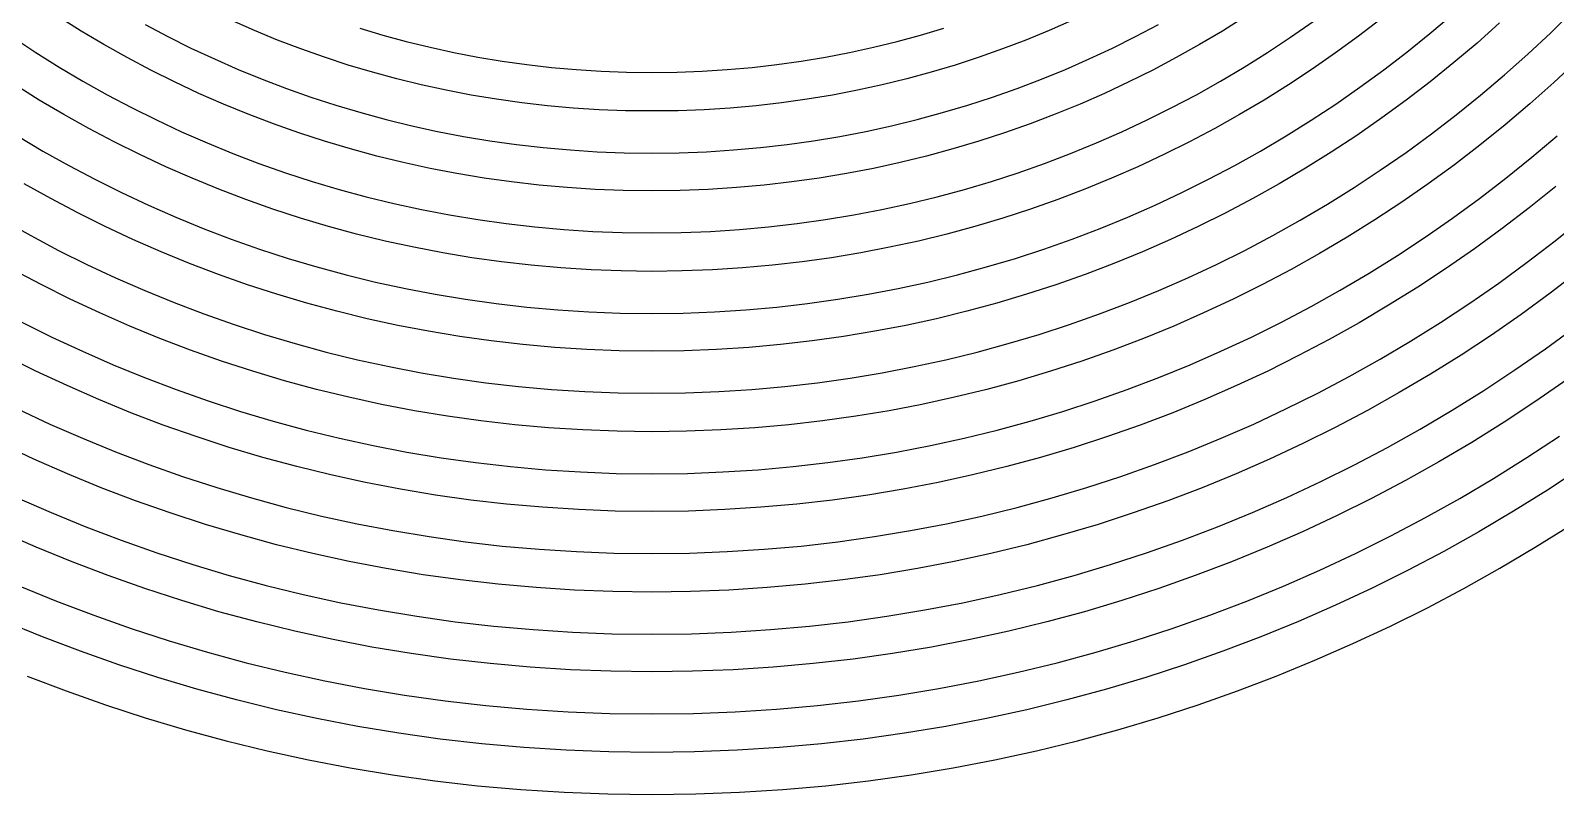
# Model space of a CAD drawing. Extents: x 0 to 82.9, y 0 to 81.
# Drawn here: x 27.66 to 63.88, y 0 to 18.15 of the extents above; entities that cross this region are included whole.
import ezdxf

# ---------------------------------------------------------------- set-up
doc = ezdxf.new("R2010")
doc.units = 0
doc.layers.get('0').update_dxf_attribs({"linetype": 'CONTINUOUS'})

msp = doc.modelspace()

# ---------------------------------------------------------------- linework, layer by layer
at = {"color": 0}
for p, q in [((60.8969, 18.073), (61.4303, 18.5236)), ((63.7702, 18.0923), (64.3019, 18.6118)), ((28.8589, 18.1322), (28.3242, 18.4671)), ((29.4032, 17.8098), (28.8589, 18.1322)), ((30.3802, 18.2879), (30.9218, 18.0027)), ((32.9778, 18.1446), (32.4376, 18.3817)), ((33.5249, 17.92), (32.9778, 18.1446)), ((35.4775, 18.1997), (36.0288, 18.0358)), ((48.799, 18.0358), (49.3504, 18.1997)), ((51.8502, 18.1446), (51.3031, 17.92)), ((52.3917, 18.3817), (51.8502, 18.1446)), ((53.9062, 18.0027), (54.4477, 18.2879)), ((55.9689, 18.1322), (55.4246, 17.8098)), ((56.5037, 18.4671), (55.9689, 18.1322)), ((57.5896, 17.9848), (58.1272, 18.3569)), ((59.7366, 18.4216), (59.2003, 18.0096)), ((62.5531, 18.3251), (62.0159, 17.8484)), ((27.2397, 17.9848), (27.7854, 17.6251)), ((29.9544, 17.5011), (29.4032, 17.8098)), ((30.9218, 18.0027), (31.4702, 17.7298)), ((34.0789, 17.7092), (33.5249, 17.92)), ((36.0288, 18.0358), (36.5855, 17.8842)), ((36.5855, 17.8842), (37.1479, 17.7478)), ((47.6814, 17.7478), (48.2438, 17.8842)), ((48.2438, 17.8842), (48.799, 18.0358)), ((51.3031, 17.92), (50.7488, 17.7092)), ((53.359, 17.7298), (53.9062, 18.0027)), ((55.4246, 17.8098), (54.8735, 17.5011)), ((57.0424, 17.6251), (57.5896, 17.9848)), ((59.2003, 18.0096), (58.6564, 17.6127)), ((60.3525, 17.6348), (60.8969, 18.073)), ((62.0159, 17.8484), (61.4659, 17.3826)), ((63.2259, 17.5865), (63.7702, 18.0923)), ((27.7854, 17.6251), (28.3407, 17.2779)), ((30.5153, 17.2062), (29.9544, 17.5011)), ((31.4702, 17.7298), (32.0256, 17.4694)), ((32.0256, 17.4694), (32.5892, 17.2227)), ((34.6397, 17.5107), (34.0789, 17.7092)), ((35.2061, 17.3261), (34.6397, 17.5107)), ((37.1479, 17.7478), (37.7141, 17.6237)), ((37.7141, 17.6237), (38.2859, 17.5135)), ((38.2859, 17.5135), (38.8634, 17.4184)), ((38.8634, 17.4184), (39.4448, 17.3371)), ((45.3842, 17.3371), (45.9659, 17.4184)), ((45.9659, 17.4184), (46.5434, 17.5135)), ((46.5434, 17.5135), (47.1152, 17.6237)), ((47.1152, 17.6237), (47.6814, 17.7478)), ((50.1883, 17.5107), (49.6217, 17.3261)), ((50.7488, 17.7092), (50.1883, 17.5107)), ((52.2386, 17.2227), (52.8024, 17.4694)), ((52.8024, 17.4694), (53.359, 17.7298)), ((54.8735, 17.5011), (54.314, 17.2062)), ((56.4871, 17.2779), (57.0424, 17.6251)), ((58.6564, 17.6127), (58.0993, 17.2268)), ((59.7987, 17.2089), (60.3525, 17.6348)), ((62.6692, 17.0918), (63.2259, 17.5865)), ((64.4013, 17.4308), (63.8404, 16.9099)), ((28.3407, 17.2779), (28.9057, 16.943)), ((31.083, 16.9237), (30.5153, 17.2062)), ((32.5892, 17.2227), (33.1584, 16.9898)), ((35.7794, 17.1566), (35.2061, 17.3261)), ((36.3569, 16.9995), (35.7794, 17.1566)), ((39.4448, 17.3371), (40.0308, 17.2696)), ((40.0308, 17.2696), (40.6206, 17.2172)), ((40.6206, 17.2172), (41.2143, 17.1786)), ((41.2143, 17.1786), (41.8123, 17.1566)), ((41.8123, 17.1566), (42.4145, 17.1483)), ((42.4145, 17.1483), (43.017, 17.1566)), ((43.017, 17.1566), (43.615, 17.1786)), ((43.615, 17.1786), (44.2073, 17.2172)), ((44.2073, 17.2172), (44.7985, 17.2696)), ((44.7985, 17.2696), (45.3842, 17.3371)), ((49.0499, 17.1566), (48.471, 16.9995)), ((49.6217, 17.3261), (49.0499, 17.1566)), ((51.6696, 16.9898), (52.2386, 17.2227)), ((54.314, 17.2062), (53.7464, 16.9237)), ((55.9223, 16.943), (56.4871, 17.2779)), ((58.0993, 17.2268), (57.5359, 16.8548)), ((59.2335, 16.7969), (59.7987, 17.2089)), ((61.4659, 17.3826), (60.9053, 16.9306)), ((62.1012, 16.6122), (62.6692, 17.0918)), ((27.8681, 16.4951), (27.2934, 16.8548)), ((28.9057, 16.943), (29.479, 16.6219)), ((31.6577, 16.6536), (31.083, 16.9237)), ((33.1584, 16.9898), (33.7358, 16.7694)), ((33.7358, 16.7694), (34.3201, 16.564)), ((36.9411, 16.8561), (36.3569, 16.9995)), ((37.5296, 16.728), (36.9411, 16.8561)), ((38.1233, 16.6136), (37.5296, 16.728)), ((47.2983, 16.728), (46.7046, 16.6136)), ((47.8868, 16.8561), (47.2983, 16.728)), ((48.471, 16.9995), (47.8868, 16.8561)), ((50.5093, 16.564), (51.0921, 16.7694)), ((51.0921, 16.7694), (51.6696, 16.9898)), ((53.7464, 16.9237), (53.1703, 16.6536)), ((55.3501, 16.6219), (55.9223, 16.943)), ((57.5359, 16.8548), (56.9613, 16.4951)), ((58.6588, 16.3973), (59.2335, 16.7969)), ((60.9053, 16.9306), (60.3331, 16.4924)), ((63.8404, 16.9099), (63.2686, 16.4014)), ((28.451, 16.1506), (27.8681, 16.4951)), ((29.479, 16.6219), (30.0605, 16.316)), ((30.0605, 16.316), (30.6503, 16.0225)), ((32.2419, 16.3987), (31.6577, 16.6536)), ((32.8318, 16.1575), (32.2419, 16.3987)), ((34.3201, 16.564), (34.9098, 16.3725)), ((34.9098, 16.3725), (35.5053, 16.1947)), ((38.7244, 16.5144), (38.1233, 16.6136)), ((39.3277, 16.429), (38.7244, 16.5144)), ((39.9369, 16.3601), (39.3277, 16.429)), ((40.55, 16.305), (39.9369, 16.3601)), ((41.1674, 16.265), (40.55, 16.305)), ((44.2793, 16.305), (43.6619, 16.265)), ((44.8924, 16.3601), (44.2793, 16.305)), ((45.5002, 16.429), (44.8924, 16.3601)), ((46.1049, 16.5144), (45.5002, 16.429)), ((46.7046, 16.6136), (46.1049, 16.5144)), ((49.3226, 16.1947), (49.9195, 16.3725)), ((49.9195, 16.3725), (50.5093, 16.564)), ((52.5872, 16.3987), (51.9977, 16.1575)), ((53.1703, 16.6536), (52.5872, 16.3987)), ((54.1789, 16.0225), (54.7688, 16.316)), ((54.7688, 16.316), (55.3501, 16.6219)), ((56.9613, 16.4951), (56.3781, 16.1506)), ((58.0732, 16.0128), (58.6588, 16.3973)), ((60.3331, 16.4924), (59.7517, 16.0679)), ((61.5227, 16.1451), (62.1012, 16.6122)), ((63.2686, 16.4014), (62.683, 15.9067)), ((29.0435, 15.8185), (28.451, 16.1506)), ((30.6503, 16.0225), (31.247, 15.7427)), ((33.4284, 15.9287), (32.8318, 16.1575)), ((35.5053, 16.1947), (36.1075, 16.0307)), ((36.1075, 16.0307), (36.715, 15.8819)), ((41.789, 16.2416), (41.1674, 16.265)), ((42.4145, 16.2347), (41.789, 16.2416)), ((43.0403, 16.2416), (42.4145, 16.2347)), ((43.6619, 16.265), (43.0403, 16.2416)), ((48.1129, 15.8819), (48.7204, 16.0307)), ((48.7204, 16.0307), (49.3226, 16.1947)), ((51.9977, 16.1575), (51.3994, 15.9287)), ((53.5809, 15.7427), (54.1789, 16.0225)), ((56.3781, 16.1506), (55.7858, 15.8185)), ((57.4795, 15.6407), (58.0732, 16.0128)), ((59.7517, 16.0679), (59.1577, 15.6559)), ((60.9314, 15.6917), (61.5227, 16.1451)), ((27.3499, 15.6407), (27.9535, 15.2824)), ((29.6443, 15.5015), (29.0435, 15.8185)), ((31.247, 15.7427), (31.852, 15.4767)), ((34.0334, 15.7165), (33.4284, 15.9287)), ((34.6439, 15.5181), (34.0334, 15.7165)), ((36.715, 15.8819), (37.3281, 15.7482)), ((37.3281, 15.7482), (37.9469, 15.6297)), ((37.9469, 15.6297), (38.5713, 15.5263)), ((46.2566, 15.5263), (46.881, 15.6297)), ((46.881, 15.6297), (47.4998, 15.7482)), ((47.4998, 15.7482), (48.1129, 15.8819)), ((50.7958, 15.7165), (50.1855, 15.5181)), ((51.3994, 15.9287), (50.7958, 15.7165)), ((52.9759, 15.4767), (53.5809, 15.7427)), ((55.7858, 15.8185), (55.185, 15.5015)), ((56.8745, 15.2824), (57.4795, 15.6407)), ((59.1577, 15.6559), (58.5555, 15.259)), ((60.3306, 15.2521), (60.9314, 15.6917)), ((62.683, 15.9067), (62.0861, 15.4258)), ((63.318, 15.135), (63.9216, 15.6463)), ((27.9535, 15.2824), (28.5667, 14.9393)), ((30.2534, 15.1984), (29.6443, 15.5015)), ((31.852, 15.4767), (32.4652, 15.226)), ((32.4652, 15.226), (33.0853, 14.9903)), ((35.2612, 15.3334), (34.6439, 15.5181)), ((35.8842, 15.1639), (35.2612, 15.3334)), ((38.5713, 15.5263), (39.201, 15.4382)), ((39.201, 15.4382), (39.835, 15.3651)), ((39.835, 15.3651), (40.4731, 15.3086)), ((40.4731, 15.3086), (41.1166, 15.2673)), ((41.1166, 15.2673), (41.7629, 15.2425)), ((41.7629, 15.2425), (42.4145, 15.2342)), ((42.4145, 15.2342), (43.065, 15.2425)), ((43.065, 15.2425), (43.7127, 15.2673)), ((43.7127, 15.2673), (44.3548, 15.3086)), ((44.3548, 15.3086), (44.9943, 15.3651)), ((44.9943, 15.3651), (45.6283, 15.4382)), ((45.6283, 15.4382), (46.2566, 15.5263)), ((49.5681, 15.3334), (48.9437, 15.1639)), ((50.1855, 15.5181), (49.5681, 15.3334)), ((51.7426, 14.9903), (52.3628, 15.226)), ((52.3628, 15.226), (52.9759, 15.4767)), ((55.185, 15.5015), (54.5744, 15.1984)), ((56.261, 14.9393), (56.8745, 15.2824)), ((58.5555, 15.259), (57.9423, 14.8759)), ((59.7172, 14.8277), (60.3306, 15.2521)), ((62.0861, 15.4258), (61.4786, 14.9586)), ((28.5667, 14.9393), (29.1896, 14.6113)), ((30.8708, 14.909), (30.2534, 15.1984)), ((31.4964, 14.6348), (30.8708, 14.909)), ((33.0853, 14.9903), (33.7123, 14.7684)), ((36.5139, 15.011), (35.8842, 15.1639)), ((37.1493, 14.8718), (36.5139, 15.011)), ((37.7885, 14.7491), (37.1493, 14.8718)), ((47.68, 14.8718), (47.0394, 14.7491)), ((48.314, 15.011), (47.68, 14.8718)), ((48.9437, 15.1639), (48.314, 15.011)), ((51.1157, 14.7684), (51.7426, 14.9903)), ((53.957, 14.909), (53.3315, 14.6348)), ((54.5744, 15.1984), (53.957, 14.909)), ((55.6398, 14.6113), (56.261, 14.9393)), ((57.9423, 14.8759), (57.3193, 14.5066)), ((61.4786, 14.9586), (60.8584, 14.5066)), ((62.7034, 14.6403), (63.318, 15.135)), ((28.1409, 14.1538), (27.5084, 14.5066)), ((29.1896, 14.6113), (29.8207, 14.2971)), ((32.1303, 14.3757), (31.4964, 14.6348)), ((33.7123, 14.7684), (34.3462, 14.5631)), ((34.3462, 14.5631), (34.987, 14.3716)), ((38.4348, 14.6417), (37.7885, 14.7491)), ((39.0867, 14.5493), (38.4348, 14.6417)), ((39.7425, 14.4749), (39.0867, 14.5493)), ((45.7412, 14.5493), (45.0854, 14.4749)), ((46.3931, 14.6417), (45.7412, 14.5493)), ((47.0394, 14.7491), (46.3931, 14.6417)), ((49.8408, 14.3716), (50.4818, 14.5631)), ((50.4818, 14.5631), (51.1157, 14.7684)), ((53.3315, 14.6348), (52.699, 14.3757)), ((55.0086, 14.2971), (55.6398, 14.6113)), ((57.3193, 14.5066), (56.6872, 14.1538)), ((59.0945, 14.417), (59.7172, 14.8277)), ((60.8584, 14.5066), (60.2287, 14.0698)), ((62.0765, 14.1593), (62.7034, 14.6403)), ((28.7831, 13.8148), (28.1409, 14.1538)), ((29.8207, 14.2971), (30.4602, 13.9981)), ((32.7711, 14.1318), (32.1303, 14.3757)), ((33.4188, 13.903), (32.7711, 14.1318)), ((34.987, 14.3716), (35.6348, 14.1966)), ((35.6348, 14.1966), (36.2878, 14.0367)), ((40.404, 14.4157), (39.7425, 14.4749)), ((41.0697, 14.3729), (40.404, 14.4157)), ((41.7393, 14.3481), (41.0697, 14.3729)), ((42.4145, 14.3399), (41.7393, 14.3481)), ((43.0886, 14.3481), (42.4145, 14.3399)), ((43.7582, 14.3729), (43.0886, 14.3481)), ((44.4239, 14.4157), (43.7582, 14.3729)), ((45.0854, 14.4749), (44.4239, 14.4157)), ((48.5401, 14.0367), (49.1931, 14.1966)), ((49.1931, 14.1966), (49.8408, 14.3716)), ((52.0566, 14.1318), (51.4092, 13.903)), ((52.699, 14.3757), (52.0566, 14.1318)), ((54.3676, 13.9981), (55.0086, 14.2971)), ((56.6872, 14.1538), (56.0462, 13.8148)), ((58.4606, 14.0202), (59.0945, 14.417)), ((61.437, 13.6922), (62.0765, 14.1593)), ((63.8874, 14.4446), (63.2548, 13.9361)), ((29.4335, 13.491), (28.7831, 13.8148)), ((30.4602, 13.9981), (31.1078, 13.7142)), ((34.0747, 13.6894), (33.4188, 13.903)), ((36.2878, 14.0367), (36.9464, 13.892)), ((36.9464, 13.892), (37.6121, 13.7652)), ((37.6121, 13.7652), (38.2834, 13.6536)), ((46.5448, 13.6536), (47.2158, 13.7652)), ((47.2158, 13.7652), (47.8815, 13.892)), ((47.8815, 13.892), (48.5401, 14.0367)), ((51.4092, 13.903), (50.7531, 13.6894)), ((53.7199, 13.7142), (54.3676, 13.9981)), ((56.0462, 13.8148), (55.3956, 13.491)), ((57.8171, 13.6398), (58.4606, 14.0202)), ((60.2287, 14.0698), (59.5863, 13.6467)), ((63.2548, 13.9361), (62.611, 13.4414)), ((27.0123, 13.6398), (27.6641, 13.2746)), ((30.0922, 13.1823), (29.4335, 13.491)), ((31.1078, 13.7142), (31.7638, 13.4455)), ((31.7638, 13.4455), (32.428, 13.1933)), ((34.7376, 13.4924), (34.0747, 13.6894)), ((35.4058, 13.3105), (34.7376, 13.4924)), ((38.2834, 13.6536), (38.9601, 13.5585)), ((38.9601, 13.5585), (39.6406, 13.48)), ((39.6406, 13.48), (40.3267, 13.4193)), ((40.3267, 13.4193), (41.0185, 13.3753)), ((43.8108, 13.3753), (44.5012, 13.4193)), ((44.5012, 13.4193), (45.1873, 13.48)), ((45.1873, 13.48), (45.8682, 13.5585)), ((45.8682, 13.5585), (46.5448, 13.6536)), ((50.0916, 13.4924), (49.422, 13.3105)), ((50.7531, 13.6894), (50.0916, 13.4924)), ((52.4013, 13.1933), (53.0641, 13.4455)), ((53.0641, 13.4455), (53.7199, 13.7142)), ((55.3956, 13.491), (54.7356, 13.1823)), ((57.1638, 13.2746), (57.8171, 13.6398)), ((59.5863, 13.6467), (58.9347, 13.2388)), ((60.7868, 13.2402), (61.437, 13.6922)), ((62.611, 13.4414), (61.9538, 12.9618)), ((63.8722, 13.1492), (64.5223, 13.6743)), ((27.6641, 13.2746), (28.327, 12.9246)), ((30.7606, 12.8902), (30.0922, 13.1823)), ((32.428, 13.1933), (33.0991, 12.9563)), ((36.0811, 13.1451), (35.4058, 13.3105)), ((36.7633, 12.9977), (36.0811, 13.1451)), ((41.0185, 13.3753), (41.7146, 13.349)), ((41.7146, 13.349), (42.4145, 13.3394)), ((42.4145, 13.3394), (43.1147, 13.349)), ((43.1147, 13.349), (43.8108, 13.3753)), ((48.7468, 13.1451), (48.0646, 12.9977)), ((49.422, 13.3105), (48.7468, 13.1451)), ((51.7303, 12.9563), (52.4013, 13.1933)), ((54.7356, 13.1823), (54.0688, 12.8902)), ((56.5009, 12.9246), (57.1638, 13.2746)), ((58.9347, 13.2388), (58.2718, 12.8475)), ((60.1253, 12.8047), (60.7868, 13.2402)), ((63.2093, 12.6407), (63.8722, 13.1492)), ((28.327, 12.9246), (28.9994, 12.5898)), ((31.4358, 12.6132), (30.7606, 12.8902)), ((33.0991, 12.9563), (33.7771, 12.7345)), ((33.7771, 12.7345), (34.4634, 12.5305)), ((37.4509, 12.8654), (36.7633, 12.9977)), ((38.1441, 12.7496), (37.4509, 12.8654)), ((38.844, 12.6518), (38.1441, 12.7496)), ((46.6838, 12.7496), (45.9853, 12.6518)), ((47.3784, 12.8654), (46.6838, 12.7496)), ((48.0646, 12.9977), (47.3784, 12.8654)), ((50.3647, 12.5305), (51.0508, 12.7345)), ((51.0508, 12.7345), (51.7303, 12.9563)), ((54.0688, 12.8902), (53.3922, 12.6132)), ((55.8285, 12.5898), (56.5009, 12.9246)), ((58.2718, 12.8475), (57.5991, 12.4713)), ((59.4512, 12.3844), (60.1253, 12.8047)), ((61.9538, 12.9618), (61.287, 12.4988)), ((27.9122, 12.1102), (27.2287, 12.4713)), ((28.9994, 12.5898), (29.6816, 12.2714)), ((32.1207, 12.3527), (31.4358, 12.6132)), ((32.8125, 12.1074), (32.1207, 12.3527)), ((34.4634, 12.5305), (35.1565, 12.3431)), ((35.1565, 12.3431), (35.8567, 12.1722)), ((39.5482, 12.5705), (38.844, 12.6518)), ((40.2565, 12.5071), (39.5482, 12.5705)), ((40.972, 12.4616), (40.2565, 12.5071)), ((41.6913, 12.434), (40.972, 12.4616)), ((42.4145, 12.4258), (41.6913, 12.434)), ((43.138, 12.434), (42.4145, 12.4258)), ((43.8559, 12.4616), (43.138, 12.434)), ((44.5714, 12.5071), (43.8559, 12.4616)), ((45.2808, 12.5705), (44.5714, 12.5071)), ((45.9853, 12.6518), (45.2808, 12.5705)), ((48.9726, 12.1722), (49.6729, 12.3431)), ((49.6729, 12.3431), (50.3647, 12.5305)), ((52.7071, 12.3527), (52.0153, 12.1074)), ((53.3922, 12.6132), (52.7071, 12.3527)), ((55.1462, 12.2714), (55.8285, 12.5898)), ((57.5991, 12.4713), (56.9172, 12.1102)), ((58.7692, 11.9793), (59.4512, 12.3844)), ((61.287, 12.4988), (60.6062, 12.051)), ((62.5327, 12.1474), (63.2093, 12.6407)), ((64.4356, 12.4299), (63.7551, 11.9076)), ((28.6039, 11.7657), (27.9122, 12.1102)), ((29.6816, 12.2714), (30.372, 11.9683)), ((30.372, 11.9683), (31.0706, 11.683)), ((33.5125, 11.8801), (32.8125, 12.1074)), ((35.8567, 12.1722), (36.5622, 12.0179)), ((36.5622, 12.0179), (37.2745, 11.8814)), ((47.5548, 11.8814), (48.2656, 12.0179)), ((48.2656, 12.0179), (48.9726, 12.1722)), ((52.0153, 12.1074), (51.3168, 11.8801)), ((53.7587, 11.683), (54.4572, 11.9683)), ((54.4572, 11.9683), (55.1462, 12.2714)), ((56.9172, 12.1102), (56.224, 11.7657)), ((58.0746, 11.5921), (58.7692, 11.9793)), ((60.6062, 12.051), (59.9158, 11.6196)), ((61.8451, 11.6692), (62.5327, 12.1474)), ((29.3054, 11.4377), (28.6039, 11.7657)), ((31.0706, 11.683), (31.7776, 11.4129)), ((34.2194, 11.6692), (33.5125, 11.8801)), ((34.9333, 11.4763), (34.2194, 11.6692)), ((37.2745, 11.8814), (37.9924, 11.7615)), ((37.9924, 11.7615), (38.716, 11.6596)), ((38.716, 11.6596), (39.4462, 11.5755)), ((45.3831, 11.5755), (46.1119, 11.6596)), ((46.1119, 11.6596), (46.8369, 11.7615)), ((46.8369, 11.7615), (47.5548, 11.8814)), ((50.6099, 11.6692), (49.8962, 11.4763)), ((51.3168, 11.8801), (50.6099, 11.6692)), ((53.0518, 11.4129), (53.7587, 11.683)), ((56.224, 11.7657), (55.5226, 11.4377)), ((57.3719, 11.22), (58.0746, 11.5921)), ((59.9158, 11.6196), (59.2145, 11.2034)), ((61.1449, 11.2089), (61.8451, 11.6692)), ((63.7551, 11.9076), (63.0618, 11.4019)), ((30.0164, 11.1263), (29.3054, 11.4377)), ((31.7776, 11.4129), (32.4928, 11.1607)), ((35.6538, 11.2999), (34.9333, 11.4763)), ((36.3816, 11.1414), (35.6538, 11.2999)), ((39.4462, 11.5755), (40.1807, 11.5108)), ((40.1807, 11.5108), (40.9208, 11.4639)), ((40.9208, 11.4639), (41.6648, 11.435)), ((41.6648, 11.435), (42.4145, 11.4253)), ((42.4145, 11.4253), (43.1641, 11.435)), ((43.1641, 11.435), (43.9085, 11.4639)), ((43.9085, 11.4639), (44.6483, 11.5108)), ((44.6483, 11.5108), (45.3831, 11.5755)), ((49.174, 11.2999), (48.4463, 11.1414)), ((49.8962, 11.4763), (49.174, 11.2999)), ((52.3363, 11.1607), (53.0518, 11.4129)), ((55.5226, 11.4377), (54.8128, 11.1263)), ((63.0618, 11.4019), (62.3563, 10.9127)), ((27.4574, 11.22), (28.1699, 10.8645)), ((30.7344, 10.8314), (30.0164, 11.1263)), ((32.4928, 11.1607), (33.2148, 10.9265)), ((33.2148, 10.9265), (33.9452, 10.7087)), ((37.1161, 11.0009), (36.3816, 11.1414)), ((37.8562, 10.8768), (37.1161, 11.0009)), ((38.6031, 10.7721), (37.8562, 10.8768)), ((46.9717, 10.8768), (46.2262, 10.7721)), ((47.7118, 11.0009), (46.9717, 10.8768)), ((48.4463, 11.1414), (47.7118, 11.0009)), ((50.8825, 10.7087), (51.6132, 10.9265)), ((51.6132, 10.9265), (52.3363, 11.1607)), ((54.8128, 11.1263), (54.0935, 10.8314)), ((56.6579, 10.8645), (57.3719, 11.22)), ((59.2145, 11.2034), (58.5004, 10.8052)), ((60.434, 10.7638), (61.1449, 11.2089)), ((62.3563, 10.9127), (61.6384, 10.4386)), ((63.6404, 10.5875), (64.3544, 11.107)), ((28.1699, 10.8645), (28.8947, 10.5268)), ((28.8947, 10.5268), (29.6265, 10.2058)), ((31.4634, 10.5544), (30.7344, 10.8314)), ((32.1992, 10.2953), (31.4634, 10.5544)), ((33.9452, 10.7087), (34.6838, 10.5076)), ((34.6838, 10.5076), (35.4295, 10.3256)), ((39.3541, 10.6853), (38.6031, 10.7721)), ((40.1119, 10.6192), (39.3541, 10.6853)), ((40.8739, 10.5709), (40.1119, 10.6192)), ((41.6415, 10.5406), (40.8739, 10.5709)), ((42.4145, 10.531), (41.6415, 10.5406)), ((43.1863, 10.5406), (42.4145, 10.531)), ((43.954, 10.5709), (43.1863, 10.5406)), ((44.7174, 10.6192), (43.954, 10.5709)), ((45.4738, 10.6853), (44.7174, 10.6192)), ((46.2262, 10.7721), (45.4738, 10.6853)), ((49.3998, 10.3256), (50.1456, 10.5076)), ((50.1456, 10.5076), (50.8825, 10.7087)), ((53.3647, 10.5544), (52.6288, 10.2953)), ((54.0935, 10.8314), (53.3647, 10.5544)), ((55.2016, 10.2058), (55.9347, 10.5268)), ((55.9347, 10.5268), (56.6579, 10.8645)), ((58.5004, 10.8052), (57.7783, 10.4235)), ((59.7119, 10.3367), (60.434, 10.7638)), ((62.9144, 10.0831), (63.6404, 10.5875)), ((27.784, 10.0583), (27.0495, 10.4235)), ((29.6265, 10.2058), (30.3692, 9.9012)), ((32.9434, 10.0528), (32.1992, 10.2953)), ((35.4295, 10.3256), (36.1805, 10.1617)), ((36.1805, 10.1617), (36.9397, 10.0156)), ((47.8896, 10.0156), (48.6473, 10.1617)), ((48.6473, 10.1617), (49.3998, 10.3256)), ((52.6288, 10.2953), (51.8844, 10.0528)), ((54.4601, 9.9012), (55.2016, 10.2058)), ((57.7783, 10.4235), (57.0452, 10.0583)), ((58.9774, 9.926), (59.7119, 10.3367)), ((61.6384, 10.4386), (60.9078, 9.98252)), ((28.5268, 9.71102), (27.784, 10.0583)), ((30.3692, 9.9012), (31.1202, 9.61595)), ((33.6958, 9.82818), (32.9434, 10.0528)), ((34.4551, 9.62283), (33.6958, 9.82818)), ((36.9397, 10.0156), (37.7045, 9.88878)), ((37.7045, 9.88878), (38.4746, 9.77995)), ((38.4746, 9.77995), (39.2522, 9.69176)), ((45.5757, 9.69176), (46.3532, 9.77995)), ((46.3532, 9.77995), (47.1248, 9.88878)), ((47.1248, 9.88878), (47.8896, 10.0156)), ((51.132, 9.82818), (50.3728, 9.62283)), ((51.8844, 10.0528), (51.132, 9.82818)), ((53.709, 9.61595), (54.4601, 9.9012)), ((57.0452, 10.0583), (56.3026, 9.71102)), ((58.233, 9.53325), (58.9774, 9.926)), ((60.9078, 9.98252), (60.1666, 9.5443)), ((62.1757, 9.59665), (62.9144, 10.0831)), ((64.1572, 9.85711), (63.4146, 9.34173)), ((29.2792, 9.3817), (28.5268, 9.71102)), ((31.1202, 9.61595), (31.8782, 9.34724)), ((35.2227, 9.43543), (34.4551, 9.62283)), ((35.9971, 9.26592), (35.2227, 9.43543)), ((39.2522, 9.69176), (40.0346, 9.62145)), ((40.0346, 9.62145), (40.8231, 9.57185)), ((40.8231, 9.57185), (41.6168, 9.54155)), ((41.6168, 9.54155), (42.4145, 9.53188)), ((42.4145, 9.53188), (43.2125, 9.54155)), ((43.2125, 9.54155), (44.0048, 9.57185)), ((44.0048, 9.57185), (44.7933, 9.62145)), ((44.7933, 9.62145), (45.5757, 9.69176)), ((49.6051, 9.43543), (48.8322, 9.26592)), ((50.3728, 9.62283), (49.6051, 9.43543)), ((52.9498, 9.34724), (53.709, 9.61595)), ((56.3026, 9.71102), (55.5502, 9.3817)), ((57.4781, 9.15705), (58.233, 9.53325)), ((60.1666, 9.5443), (59.4127, 9.12262)), ((61.426, 9.12813), (62.1757, 9.59665)), ((27.3499, 9.15705), (28.1147, 8.79877)), ((30.0412, 9.06886), (29.2792, 9.3817)), ((30.813, 8.77535), (30.0412, 9.06886)), ((31.8782, 9.34724), (32.6471, 9.09782)), ((32.6471, 9.09782), (33.4216, 8.86629)), ((36.7785, 9.11571), (35.9971, 9.26592)), ((37.5652, 8.98483), (36.7785, 9.11571)), ((48.0508, 9.11571), (47.2641, 8.98483)), ((48.8322, 9.26592), (48.0508, 9.11571)), ((51.4064, 8.86629), (52.1822, 9.09782)), ((52.1822, 9.09782), (52.9498, 9.34724)), ((54.7882, 9.06886), (54.0163, 8.77535)), ((55.5502, 9.3817), (54.7882, 9.06886)), ((56.7133, 8.79877), (57.4781, 9.15705)), ((59.4127, 9.12262), (58.6493, 8.71883)), ((60.664, 8.67752), (61.426, 9.12813)), ((63.4146, 9.34173), (62.6579, 8.84287)), ((28.1147, 8.79877), (28.8906, 8.45979)), ((31.5915, 8.49976), (30.813, 8.77535)), ((33.4216, 8.86629), (34.2057, 8.65406)), ((38.3589, 8.87317), (37.5652, 8.98483)), ((39.1597, 8.78223), (38.3589, 8.87317)), ((39.9644, 8.71058), (39.1597, 8.78223)), ((40.7762, 8.65822), (39.9644, 8.71058)), ((44.8649, 8.71058), (44.0531, 8.65822)), ((45.6696, 8.78223), (44.8649, 8.71058)), ((46.4704, 8.87317), (45.6696, 8.78223)), ((47.2641, 8.98483), (46.4704, 8.87317)), ((50.6222, 8.65406), (51.4064, 8.86629)), ((54.0163, 8.77535), (53.2363, 8.49976)), ((55.9386, 8.45979), (56.7133, 8.79877)), ((58.6493, 8.71883), (57.875, 8.333)), ((62.6579, 8.84287), (61.8892, 8.3633)), ((27.7399, 7.96643), (26.9544, 8.333)), ((28.8906, 8.45979), (29.6747, 8.13869)), ((32.3812, 8.24343), (31.5915, 8.49976)), ((34.2057, 8.65406), (34.9967, 8.45979)), ((34.9967, 8.45979), (35.796, 8.28615)), ((41.5918, 8.62789), (40.7762, 8.65822)), ((42.4145, 8.61688), (41.5918, 8.62789)), ((43.2361, 8.62789), (42.4145, 8.61688)), ((44.0531, 8.65822), (43.2361, 8.62789)), ((49.0333, 8.28615), (49.8313, 8.45979)), ((49.8313, 8.45979), (50.6222, 8.65406)), ((53.2363, 8.49976), (52.4482, 8.24343)), ((55.1533, 8.13869), (55.9386, 8.45979)), ((57.875, 8.333), (57.0893, 7.96643)), ((59.8897, 8.24343), (60.664, 8.67752)), ((61.8892, 8.3633), (61.1092, 7.90028)), ((63.197, 8.00089), (63.9727, 8.51352)), ((29.6747, 8.13869), (30.4684, 7.83689)), ((33.1777, 8.0064), (32.3812, 8.24343)), ((33.9824, 7.78729), (33.1777, 8.0064)), ((35.796, 8.28615), (36.6007, 8.13181)), ((36.6007, 8.13181), (37.4138, 7.99677)), ((37.4138, 7.99677), (38.2323, 7.8824)), ((46.597, 7.8824), (47.4155, 7.99677)), ((47.4155, 7.99677), (48.2272, 8.13181)), ((48.2272, 8.13181), (49.0333, 8.28615)), ((51.6502, 8.0064), (50.8455, 7.78729)), ((52.4482, 8.24343), (51.6502, 8.0064)), ((54.3595, 7.83689), (55.1533, 8.13869)), ((59.104, 7.82863), (59.8897, 8.24343)), ((62.4071, 7.50753), (63.197, 8.00089)), ((28.535, 7.61781), (27.7399, 7.96643)), ((29.3398, 7.28705), (28.535, 7.61781)), ((30.4684, 7.83689), (31.2718, 7.55304)), ((34.7955, 7.58885), (33.9824, 7.78729)), ((38.2323, 7.8824), (39.0578, 7.78729)), ((39.0578, 7.78729), (39.8872, 7.71289)), ((39.8872, 7.71289), (40.725, 7.6605)), ((40.725, 7.6605), (41.5671, 7.62744)), ((41.5671, 7.62744), (42.4145, 7.61781)), ((42.4145, 7.61781), (43.2622, 7.62744)), ((43.2622, 7.62744), (44.1043, 7.6605)), ((44.1043, 7.6605), (44.9407, 7.71289)), ((44.9407, 7.71289), (45.7715, 7.78729)), ((45.7715, 7.78729), (46.597, 7.8824)), ((50.8455, 7.78729), (50.0324, 7.58885)), ((53.5559, 7.55304), (54.3595, 7.83689)), ((56.2928, 7.61781), (55.4881, 7.28705)), ((57.0893, 7.96643), (56.2928, 7.61781)), ((58.3075, 7.43176), (59.104, 7.82863)), ((61.1092, 7.90028), (60.3155, 7.45656)), ((64.4839, 7.75423), (63.6887, 7.23057)), ((30.1542, 6.97699), (29.3398, 7.28705)), ((31.2718, 7.55304), (32.0835, 7.28846)), ((32.0835, 7.28846), (32.9048, 7.04455)), ((35.6154, 7.40971), (34.7955, 7.58885)), ((36.4437, 7.25124), (35.6154, 7.40971)), ((37.2773, 7.11207), (36.4437, 7.25124)), ((48.3856, 7.25124), (47.5506, 7.11207)), ((49.2139, 7.40971), (48.3856, 7.25124)), ((50.0324, 7.58885), (49.2139, 7.40971)), ((51.9247, 7.04455), (52.7445, 7.28846)), ((52.7445, 7.28846), (53.5559, 7.55304)), ((55.4881, 7.28705), (54.6735, 6.97699)), ((57.5, 7.05418), (58.3075, 7.43176)), ((60.3155, 7.45656), (59.5104, 7.03213)), ((61.6052, 7.03351), (62.4071, 7.50753)), ((27.3293, 7.05418), (28.1464, 6.6959)), ((30.9797, 6.68623), (30.1542, 6.97699)), ((32.9048, 7.04455), (33.733, 6.81852)), ((38.118, 6.99354), (37.2773, 7.11207)), ((38.9654, 6.89709), (38.118, 6.99354)), ((39.8198, 6.82128), (38.9654, 6.89709)), ((45.8625, 6.89709), (45.0095, 6.82128)), ((46.7099, 6.99354), (45.8625, 6.89709)), ((47.5506, 7.11207), (46.7099, 6.99354)), ((51.0963, 6.81852), (51.9247, 7.04455)), ((54.6735, 6.97699), (53.8498, 6.68623)), ((56.6829, 6.6959), (57.5, 7.05418)), ((59.5104, 7.03213), (58.6948, 6.62559)), ((60.7907, 6.57874), (61.6052, 7.03351)), ((63.6887, 7.23057), (62.8812, 6.7262)), ((28.1464, 6.6959), (28.9746, 6.35825)), ((31.812, 6.41615), (30.9797, 6.68623)), ((33.733, 6.81852), (34.5695, 6.61458)), ((34.5695, 6.61458), (35.4143, 6.42994)), ((40.6785, 6.76617), (39.8198, 6.82128)), ((41.5438, 6.73308), (40.6785, 6.76617)), ((42.4145, 6.72208), (41.5438, 6.73308)), ((43.2841, 6.73308), (42.4145, 6.72208)), ((44.1494, 6.76617), (43.2841, 6.73308)), ((45.0095, 6.82128), (44.1494, 6.76617)), ((49.4136, 6.42994), (50.2585, 6.61458)), ((50.2585, 6.61458), (51.0963, 6.81852)), ((53.8498, 6.68623), (53.0158, 6.41615)), ((55.8546, 6.35825), (56.6829, 6.6959)), ((58.6948, 6.62559), (57.8679, 6.23976)), ((59.9652, 6.14193), (60.7907, 6.57874)), ((62.8812, 6.7262), (62.06, 6.24113)), ((27.7978, 5.87181), (26.9599, 6.23976)), ((28.9746, 6.35825), (29.8111, 6.03857)), ((32.654, 6.16536), (31.812, 6.41615)), ((33.5043, 5.93383), (32.654, 6.16536)), ((35.4143, 6.42994), (36.2659, 6.26731)), ((36.2659, 6.26731), (37.1242, 6.12401)), ((47.7037, 6.12401), (48.562, 6.26731)), ((48.562, 6.26731), (49.4136, 6.42994)), ((52.1741, 6.16536), (51.3235, 5.93383)), ((53.0158, 6.41615), (52.1741, 6.16536)), ((55.0168, 6.03857), (55.8546, 6.35825)), ((57.8679, 6.23976), (57.0301, 5.87181)), ((62.06, 6.24113), (61.2263, 5.77398)), ((63.3995, 5.87181), (64.2274, 6.38859)), ((28.6467, 5.52457), (27.7978, 5.87181)), ((29.8111, 6.03857), (30.6586, 5.73952)), ((34.3642, 5.72438), (33.5043, 5.93383)), ((37.1242, 6.12401), (37.991, 6.00273)), ((37.991, 6.00273), (38.8634, 5.90215)), ((38.8634, 5.90215), (39.7425, 5.82496)), ((39.7425, 5.82496), (40.6273, 5.76848)), ((44.202, 5.76848), (45.0868, 5.82496)), ((45.0868, 5.82496), (45.9659, 5.90215)), ((45.9659, 5.90215), (46.8383, 6.00273)), ((46.8383, 6.00273), (47.7037, 6.12401)), ((51.3235, 5.93383), (50.4652, 5.72438)), ((54.1694, 5.73952), (55.0168, 6.03857)), ((57.0301, 5.87181), (56.1827, 5.52457)), ((59.1273, 5.72576), (59.9652, 6.14193)), ((62.5574, 5.37298), (63.3995, 5.87181)), ((29.5038, 5.19797), (28.6467, 5.52457)), ((30.6586, 5.73952), (31.5157, 5.46118)), ((31.5157, 5.46118), (32.3812, 5.20347)), ((35.2296, 5.5342), (34.3642, 5.72438)), ((36.1047, 5.36744), (35.2296, 5.5342)), ((40.6273, 5.76848), (41.5177, 5.73401)), ((41.5177, 5.73401), (42.4145, 5.72301)), ((42.4145, 5.72301), (43.3105, 5.73401)), ((43.3105, 5.73401), (44.202, 5.76848)), ((49.5984, 5.5342), (48.7232, 5.36744)), ((50.4652, 5.72438), (49.5984, 5.5342)), ((52.4482, 5.20347), (53.3135, 5.46118)), ((53.3135, 5.46118), (54.1694, 5.73952)), ((56.1827, 5.52457), (55.324, 5.19797)), ((58.2785, 5.32888), (59.1273, 5.72576)), ((61.2263, 5.77398), (60.3814, 5.32751)), ((30.372, 4.89204), (29.5038, 5.19797)), ((32.3812, 5.20347), (33.2562, 4.96506)), ((36.9866, 5.22002), (36.1047, 5.36744)), ((37.8739, 5.09598), (36.9866, 5.22002)), ((38.7696, 4.99262), (37.8739, 5.09598)), ((46.954, 5.09598), (46.0583, 4.99262)), ((47.8413, 5.22002), (46.954, 5.09598)), ((48.7232, 5.36744), (47.8413, 5.22002)), ((51.5729, 4.96506), (52.4482, 5.20347)), ((55.324, 5.19797), (54.4558, 4.89204)), ((57.4202, 4.95131), (58.2785, 5.32888)), ((60.3814, 5.32751), (59.5242, 4.90167)), ((61.703, 4.89479), (62.5574, 5.37298)), ((27.4092, 4.95131), (28.2801, 4.59437)), ((31.2498, 4.60678), (30.372, 4.89204)), ((33.2562, 4.96506), (34.1381, 4.75008)), ((34.1381, 4.75008), (35.0284, 4.55581)), ((39.6723, 4.91271), (38.7696, 4.99262)), ((40.5804, 4.85482), (39.6723, 4.91271)), ((41.4941, 4.82039), (40.5804, 4.85482)), ((42.4145, 4.80797), (41.4941, 4.82039)), ((43.3338, 4.82039), (42.4145, 4.80797)), ((44.2489, 4.85482), (43.3338, 4.82039)), ((45.157, 4.91271), (44.2489, 4.85482)), ((46.0583, 4.99262), (45.157, 4.91271)), ((49.7995, 4.55581), (50.6899, 4.75008)), ((50.6899, 4.75008), (51.5729, 4.96506)), ((54.4558, 4.89204), (53.5795, 4.60678)), ((56.5492, 4.59437), (57.4202, 4.95131)), ((59.5242, 4.90167), (58.655, 4.49516)), ((60.8362, 4.43727), (61.703, 4.89479)), ((28.2801, 4.59437), (29.1607, 4.25951)), ((32.1359, 4.3422), (31.2498, 4.60678)), ((35.0284, 4.55581), (35.9283, 4.38217)), ((35.9283, 4.38217), (36.8335, 4.23196)), ((47.9944, 4.23196), (48.901, 4.38217)), ((48.901, 4.38217), (49.7995, 4.55581)), ((53.5795, 4.60678), (52.6919, 4.3422)), ((55.6687, 4.25951), (56.5492, 4.59437)), ((58.655, 4.49516), (57.7744, 4.1093)), ((59.9571, 4.00043), (60.8362, 4.43727)), ((27.9452, 3.74414), (27.0536, 4.1093)), ((29.1607, 4.25951), (30.0523, 3.94533)), ((33.0316, 4.09967), (32.1359, 4.3422)), ((33.9369, 3.8778), (33.0316, 4.09967)), ((36.8335, 4.23196), (37.7472, 4.10379)), ((37.7472, 4.10379), (38.6676, 3.99768)), ((38.6676, 3.99768), (39.5951, 3.9164)), ((45.2328, 3.9164), (46.1603, 3.99768)), ((46.1603, 3.99768), (47.0807, 4.10379)), ((47.0807, 4.10379), (47.9944, 4.23196)), ((51.7962, 4.09967), (50.8924, 3.8778)), ((52.6919, 4.3422), (51.7962, 4.09967)), ((54.7769, 3.94533), (55.6687, 4.25951)), ((57.7744, 4.1093), (56.8826, 3.74414)), ((59.0656, 3.58288), (59.9571, 4.00043)), ((28.8465, 3.401), (27.9452, 3.74414)), ((30.0523, 3.94533), (30.9521, 3.65181)), ((30.9521, 3.65181), (31.863, 3.38033)), ((34.8492, 3.67937), (33.9369, 3.8778)), ((35.7699, 3.50159), (34.8492, 3.67937)), ((39.5951, 3.9164), (40.5296, 3.85713)), ((40.5296, 3.85713), (41.4694, 3.81991)), ((41.4694, 3.81991), (42.4145, 3.80891)), ((42.4145, 3.80891), (43.3599, 3.81991)), ((43.3599, 3.81991), (44.2997, 3.85713)), ((44.2997, 3.85713), (45.2328, 3.9164)), ((49.9801, 3.67937), (49.058, 3.50159)), ((50.8924, 3.8778), (49.9801, 3.67937)), ((52.9664, 3.38033), (53.8759, 3.65181)), ((53.8759, 3.65181), (54.7769, 3.94533)), ((56.8826, 3.74414), (55.9816, 3.401)), ((29.7587, 3.07854), (28.8465, 3.401)), ((31.863, 3.38033), (32.7822, 3.1309)), ((36.697, 3.34725), (35.7699, 3.50159)), ((37.6343, 3.21634), (36.697, 3.34725)), ((48.1309, 3.34725), (47.195, 3.21634)), ((49.058, 3.50159), (48.1309, 3.34725)), ((52.0457, 3.1309), (52.9664, 3.38033)), ((55.9816, 3.401), (55.0693, 3.07854)), ((58.1628, 3.1874), (59.0656, 3.58288)), ((30.6807, 2.7795), (29.7587, 3.07854)), ((32.7822, 3.1309), (33.711, 2.90353)), ((33.711, 2.90353), (34.648, 2.69958)), ((38.577, 3.10885), (37.6343, 3.21634)), ((39.5263, 3.02341), (38.577, 3.10885)), ((40.4827, 2.96278), (39.5263, 3.02341)), ((41.4457, 2.92695), (40.4827, 2.96278)), ((42.4145, 2.91455), (41.4457, 2.92695)), ((43.3836, 2.92695), (42.4145, 2.91455)), ((44.3452, 2.96278), (43.3836, 2.92695)), ((45.3016, 3.02341), (44.3452, 2.96278)), ((46.2509, 3.10885), (45.3016, 3.02341)), ((47.195, 3.21634), (46.2509, 3.10885)), ((50.1812, 2.69958), (51.1168, 2.90353)), ((51.1168, 2.90353), (52.0457, 3.1309)), ((55.0693, 3.07854), (54.1472, 2.7795)), ((57.2491, 2.81395), (58.1628, 3.1874)), ((27.5787, 2.81395), (28.5034, 2.46118)), ((31.6122, 2.50114), (30.6807, 2.7795)), ((34.648, 2.69958), (35.5935, 2.51768)), ((49.2358, 2.51768), (50.1812, 2.69958)), ((54.1472, 2.7795), (53.2158, 2.50114)), ((56.3245, 2.46118), (57.2491, 2.81395)), ((28.5034, 2.46118), (29.439, 2.13183)), ((32.5548, 2.24482), (31.6122, 2.50114)), ((33.5043, 2.01331), (32.5548, 2.24482)), ((35.5935, 2.51768), (36.5457, 2.3592)), ((36.5457, 2.3592), (37.5059, 2.22415)), ((37.5059, 2.22415), (38.4746, 2.11391)), ((46.3543, 2.11391), (47.322, 2.22415)), ((47.322, 2.22415), (48.2822, 2.3592)), ((48.2822, 2.3592), (49.2358, 2.51768)), ((52.2746, 2.24482), (51.3235, 2.01331)), ((53.2158, 2.50114), (52.2746, 2.24482)), ((55.3903, 2.13183), (56.3245, 2.46118)), ((29.439, 2.13183), (30.3844, 1.82452)), ((30.3844, 1.82452), (31.3393, 1.53927)), ((34.4634, 1.80385), (33.5043, 2.01331)), ((38.4746, 2.11391), (39.449, 2.02709)), ((39.449, 2.02709), (40.4315, 1.96371)), ((40.4315, 1.96371), (41.4196, 1.9265)), ((41.4196, 1.9265), (42.4145, 1.91409)), ((42.4145, 1.91409), (43.4082, 1.9265)), ((43.4082, 1.9265), (44.3978, 1.96371)), ((44.3978, 1.96371), (45.3789, 2.02709)), ((45.3789, 2.02709), (46.3543, 2.11391)), ((51.3235, 2.01331), (50.3647, 1.80385)), ((53.4885, 1.53927), (54.4449, 1.82452)), ((54.4449, 1.82452), (55.3903, 2.13183)), ((31.3393, 1.53927), (32.304, 1.27744)), ((35.4309, 1.61782), (34.4634, 1.80385)), ((36.4063, 1.45659), (35.4309, 1.61782)), ((37.3902, 1.31741), (36.4063, 1.45659)), ((48.4216, 1.45659), (47.4391, 1.31741)), ((49.397, 1.61782), (48.4216, 1.45659)), ((50.3647, 1.80385), (49.397, 1.61782)), ((52.524, 1.27744), (53.4885, 1.53927)), ((32.304, 1.27744), (33.2796, 1.03904)), ((38.3812, 1.2044), (37.3902, 1.31741)), ((39.3802, 1.11483), (38.3812, 1.2044)), ((40.3849, 1.05144), (39.3802, 1.11483)), ((45.4491, 1.11483), (44.4429, 1.05144)), ((46.4467, 1.2044), (45.4491, 1.11483)), ((47.4391, 1.31741), (46.4467, 1.2044)), ((51.5497, 1.03904), (52.524, 1.27744)), ((33.2796, 1.03904), (34.2622, 0.82407)), ((34.2622, 0.82407), (35.2544, 0.6339)), ((41.3964, 1.01286), (40.3849, 1.05144)), ((42.4145, 0.99908), (41.3964, 1.01286)), ((43.4315, 1.01286), (42.4145, 0.99908)), ((44.4429, 1.05144), (43.4315, 1.01286)), ((49.5748, 0.6339), (50.5672, 0.82407)), ((50.5672, 0.82407), (51.5497, 1.03904)), ((35.2544, 0.6339), (36.255, 0.46715)), ((36.255, 0.46715), (37.2636, 0.3266)), ((47.5657, 0.3266), (48.5743, 0.46715)), ((48.5743, 0.46715), (49.5748, 0.6339)), ((37.2636, 0.3266), (38.2792, 0.20946)), ((38.2792, 0.20946), (39.303, 0.11851)), ((39.303, 0.11851), (40.3324, 0.05237)), ((40.3324, 0.05237), (41.3702, 0.0124)), ((41.3702, 0.0124), (42.4145, 0)), ((42.4145, 0), (43.458, 0.0124)), ((43.458, 0.0124), (44.4955, 0.05237)), ((44.4955, 0.05237), (45.5263, 0.11851)), ((45.5263, 0.11851), (46.5487, 0.20946)), ((46.5487, 0.20946), (47.5657, 0.3266))]:
    msp.add_line(p, q, dxfattribs=at)

doc.saveas('drawing.dxf')
